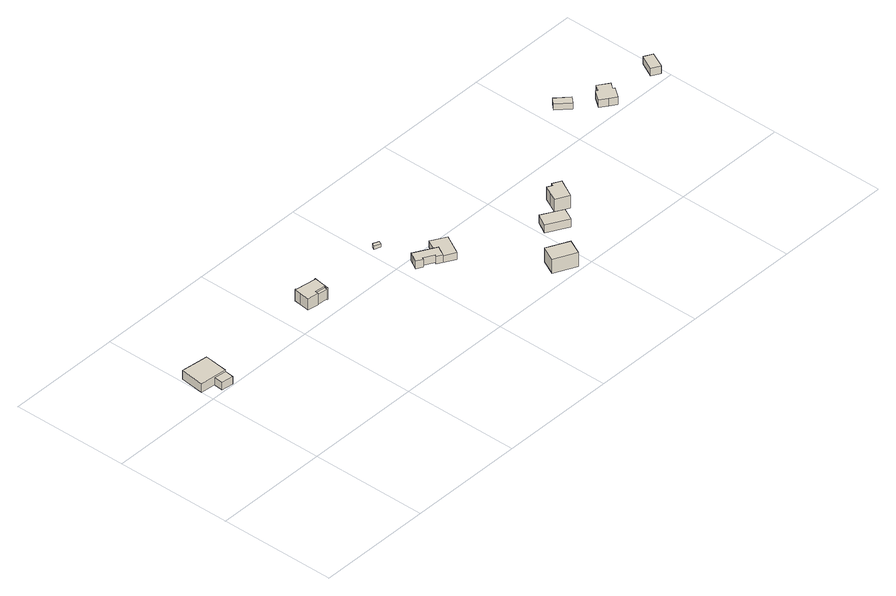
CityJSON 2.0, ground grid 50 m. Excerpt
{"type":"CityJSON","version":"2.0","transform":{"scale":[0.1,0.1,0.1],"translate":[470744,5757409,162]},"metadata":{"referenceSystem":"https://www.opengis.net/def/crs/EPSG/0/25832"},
"CityObjects":{
"building1":{"type":"Building","attributes":{"Gemeindeschluessel":"05711000","function":"31001_1010"},"address":[{"country":"Germany","locality":"Bielefeld","thoroughfareNumber":"167","thoroughfareName":"Senner Hellweg"}],"children":["building1-1","building1-2"]},
"building1-1":{"type":"BuildingPart","attributes":{"BezugspunktDach":"2000","measuredHeight":4.68},"parents":["building1"],"geometry":[{"type":"Solid","lod":"1","boundaries":[[[[0,1,2,3]],[[4,5,6,7]],[[4,7,3,2]],[[5,4,2,1]],[[6,5,1,0]],[[7,6,0,3]]]]}]},
"building1-2":{"type":"BuildingPart","attributes":{"BezugspunktDach":"2000","measuredHeight":3.41},"parents":["building1"],"geometry":[{"type":"Solid","lod":"1","boundaries":[[[[8,9,10,11]],[[12,13,14,4]],[[12,4,11,10]],[[13,12,10,9]],[[14,13,9,8]],[[4,14,8,11]]]]}]},
"building2":{"type":"Building","attributes":{"Gemeindeschluessel":"05711000","function":"31001_1010"},"address":[{"country":"Germany","locality":"Bielefeld","thoroughfareNumber":"169a","thoroughfareName":"Senner Hellweg"}],"children":["building2-1","building2-2","building2-3"]},
"building2-1":{"type":"BuildingPart","attributes":{"BezugspunktDach":"2000","measuredHeight":7},"parents":["building2"],"geometry":[{"type":"Solid","lod":"1","boundaries":[[[[15,16,17,18,19,20,21,22,23,24,25,26,27,28]],[[29,30,31,32,33,34,35,36,37,38,39,40,41,42]],[[29,42,28,27]],[[30,29,27,26]],[[31,30,26,25]],[[32,31,25,24]],[[33,32,24,23]],[[34,33,23,22]],[[35,34,22,21]],[[36,35,21,20]],[[37,36,20,19]],[[38,37,19,18]],[[39,38,18,17]],[[40,39,17,16]],[[41,40,16,15]],[[42,41,15,28]]]]}]},
"building2-2":{"type":"BuildingPart","attributes":{"BezugspunktDach":"2000","measuredHeight":4.03},"address":[{"country":"Germany","locality":"Bielefeld","thoroughfareNumber":"169a","thoroughfareName":"Senner Hellweg"}],"parents":["building2"],"geometry":[{"type":"Solid","lod":"1","boundaries":[[[[43,44,45,46]],[[29,42,41,30]],[[29,30,46,45]],[[42,29,45,44]],[[41,42,44,43]],[[30,41,43,46]]]]}]},
"building2-3":{"type":"BuildingPart","attributes":{"BezugspunktDach":"2000","measuredHeight":4.57},"address":[{"country":"Germany","locality":"Bielefeld","thoroughfareNumber":"169a","thoroughfareName":"Senner Hellweg"}],"parents":["building2"],"geometry":[{"type":"Solid","lod":"1","boundaries":[[[[47,48,49,50]],[[51,52,53,54]],[[51,54,50,49]],[[52,51,49,48]],[[53,52,48,47]],[[54,53,47,50]]]]}]},
"building3":{"type":"Building","attributes":{"Gemeindeschluessel":"05711000","BezugspunktDach":"2000","function":"31001_1010","measuredHeight":4.17},"address":[{"country":"Germany","locality":"Bielefeld","thoroughfareNumber":"169b","thoroughfareName":"Senner Hellweg"}],"geometry":[{"type":"Solid","lod":"1","boundaries":[[[[55,56,57,58,59,60,61,62,63,64,65]],[[66,67,68,69,70,71,72,73,74,75,76]],[[66,76,65,64]],[[67,66,64,63]],[[68,67,63,62]],[[69,68,62,61]],[[70,69,61,60]],[[71,70,60,59]],[[72,71,59,58]],[[73,72,58,57]],[[74,73,57,56]],[[75,74,56,55]],[[76,75,55,65]]]]}]},
"building4":{"type":"Building","attributes":{"Gemeindeschluessel":"05711000","BezugspunktDach":"2000","function":"31001_2523","measuredHeight":1.58},"address":[{"country":"Germany","locality":"Bielefeld","thoroughfareNumber":"1","thoroughfareName":"Senner Hellweg"}],"geometry":[{"type":"Solid","lod":"1","boundaries":[[[[77,78,79,80]],[[81,82,83,84]],[[81,84,80,79]],[[82,81,79,78]],[[83,82,78,77]],[[84,83,77,80]]]]}]},
"building5":{"type":"Building","attributes":{"Gemeindeschluessel":"05711000","BezugspunktDach":"2000","function":"31001_1310","measuredHeight":3.12},"address":[{"country":"Germany","locality":"Bielefeld","thoroughfareNumber":"169b","thoroughfareName":"Senner Hellweg"}],"geometry":[{"type":"Solid","lod":"1","boundaries":[[[[85,86,87,88,89,90]],[[91,68,66,76,92,93]],[[91,93,90,89]],[[68,91,89,88]],[[66,68,88,87]],[[76,66,87,86]],[[92,76,86,85]],[[93,92,85,90]]]]}]},
"building6":{"type":"Building","attributes":{"Gemeindeschluessel":"05711000","BezugspunktDach":"2000","function":"31001_1010","measuredHeight":7.87},"address":[{"country":"Germany","locality":"Bielefeld","thoroughfareNumber":"169c","thoroughfareName":"Senner Hellweg"}],"geometry":[{"type":"Solid","lod":"1","boundaries":[[[[94,95,96,97]],[[98,99,100,101]],[[98,101,97,96]],[[99,98,96,95]],[[100,99,95,94]],[[101,100,94,97]]]]}]},
"building7":{"type":"Building","attributes":{"Gemeindeschluessel":"05711000","BezugspunktDach":"2000","function":"31001_1310","measuredHeight":4.36},"address":[{"country":"Germany","locality":"Bielefeld","thoroughfareNumber":"169d","thoroughfareName":"Senner Hellweg"}],"geometry":[{"type":"Solid","lod":"1","boundaries":[[[[102,103,104,105]],[[106,107,108,109]],[[106,109,105,104]],[[107,106,104,103]],[[108,107,103,102]],[[109,108,102,105]]]]}]},
"building8":{"type":"Building","attributes":{"Gemeindeschluessel":"05711000","BezugspunktDach":"2000","function":"31001_1310","measuredHeight":7.54},"address":[{"country":"Germany","locality":"Bielefeld","thoroughfareNumber":"169d","thoroughfareName":"Senner Hellweg"}],"geometry":[{"type":"Solid","lod":"1","boundaries":[[[[110,111,112,113,114,115,116,117]],[[118,119,120,121,122,123,124,125]],[[118,125,117,116]],[[119,118,116,115]],[[120,119,115,114]],[[121,120,114,113]],[[122,121,113,112]],[[123,122,112,111]],[[124,123,111,110]],[[125,124,110,117]]]]}]},
"building9":{"type":"Building","attributes":{"Gemeindeschluessel":"05711000","BezugspunktDach":"2000","function":"31001_9998","measuredHeight":3.19},"address":[{"country":"Germany","locality":"Bielefeld","thoroughfareNumber":"118","thoroughfareName":"Senner Hellweg"}],"geometry":[{"type":"Solid","lod":"1","boundaries":[[[[126,127,128,129]],[[130,131,132,133]],[[130,133,129,128]],[[131,130,128,127]],[[132,131,127,126]],[[133,132,126,129]]]]}]},
"building10":{"type":"Building","attributes":{"Gemeindeschluessel":"05711000","BezugspunktDach":"2000","function":"31001_1310","measuredHeight":3.85},"address":[{"country":"Germany","locality":"Bielefeld","thoroughfareNumber":"118","thoroughfareName":"Senner Hellweg"}],"geometry":[{"type":"Solid","lod":"1","boundaries":[[[[134,135,136,137,138,139,140,141,142]],[[143,144,145,146,147,148,149,150,151]],[[143,151,142,141]],[[144,143,141,140]],[[145,144,140,139]],[[146,145,139,138]],[[147,146,138,137]],[[148,147,137,136]],[[149,148,136,135]],[[150,149,135,134]],[[151,150,134,142]]]]}]},
"building11":{"type":"Building","attributes":{"Gemeindeschluessel":"05711000","BezugspunktDach":"2000","function":"31001_9998","measuredHeight":3.75},"address":[{"country":"Germany","locality":"Bielefeld","thoroughfareNumber":"118","thoroughfareName":"Senner Hellweg"}],"geometry":[{"type":"Solid","lod":"1","boundaries":[[[[152,153,154,155]],[[156,157,158,159]],[[156,159,155,154]],[[157,156,154,153]],[[158,157,153,152]],[[159,158,152,155]]]]}]}
},
"vertices":[
[13,661,46],[1,559,46],[118,546,46],[130,647,46],[118,546,6],[1,559,6],[13,661,6],[130,647,6],
[65,552,40],[61,513,40],[113,506,40],[118,546,40],[113,506,6],[61,513,6],[65,552,6],
[612,644,72],[610,644,72],[606,615,72],[600,574,72],[648,567,72],[650,581,72],[694,576,72],[692,562,72],[695,561,72],[701,602,72],[705,631,72],[702,632,72],[702,629,72],[612,642,72],[702,629,19],[702,632,19],[705,631,19],[701,602,19],[695,561,19],[692,562,19],[694,576,19],[650,581,19],[648,567,19],[600,574,19],[606,615,19],[610,644,19],[612,644,19],[612,642,19],
[612,644,60],[612,642,60],[702,629,60],[702,632,60],
[650,581,67],[648,567,67],[692,562,67],[694,576,67],[692,562,21],[648,567,21],[650,581,21],[694,576,21],
[1050,474,66],[1040,456,66],[1026,431,66],[1052,416,66],[1056,424,66],[1100,400,66],[1096,393,66],[1119,380,66],[1132,405,66],[1142,423,66],[1127,431,66],[1142,423,31],[1132,405,31],[1119,380,31],[1096,393,31],[1100,400,31],[1056,424,31],[1052,416,31],[1026,431,31],[1040,456,31],[1050,474,31],[1127,431,31],
[1020,634,44],[1014,620,44],[1040,609,44],[1045,623,44],[1040,609,28],[1014,620,28],[1020,634,28],[1045,623,28],
[1151,475,62],[1127,431,62],[1142,423,62],[1119,380,62],[1166,354,62],[1213,440,62],[1166,354,31],[1151,475,31],[1213,440,31],
[1369,111,91],[1338,47,91],[1430,2,91],[1461,66,91],[1430,2,26],[1338,47,26],[1369,111,26],[1461,66,26],
[1515,267,73],[1486,214,73],[1575,165,73],[1602,219,73],[1575,165,36],[1486,214,36],[1515,267,36],[1602,219,36],
[1622,307,88],[1604,272,88],[1661,243,88],[1679,277,88],[1703,323,88],[1668,341,88],[1662,330,88],[1640,342,88],[1662,330,31],[1668,341,31],[1703,323,31],[1679,277,31],[1661,243,31],[1604,272,31],[1622,307,31],[1640,342,31],
[2043,668,85],[2019,642,85],[2071,594,85],[2095,620,85],[2071,594,57],[2019,642,57],[2043,668,57],[2095,620,57],
[2176,567,94],[2169,572,94],[2138,529,94],[2168,507,94],[2197,487,94],[2228,530,94],[2221,535,94],[2239,560,94],[2194,592,94],[2239,560,59],[2221,535,59],[2228,530,59],[2197,487,59],[2168,507,59],[2138,529,59],[2169,572,59],[2176,567,59],[2194,592,59],
[2427,570,99],[2393,504,99],[2430,485,99],[2463,552,99],[2430,485,64],[2393,504,64],[2427,570,64],[2463,552,64]
]}
